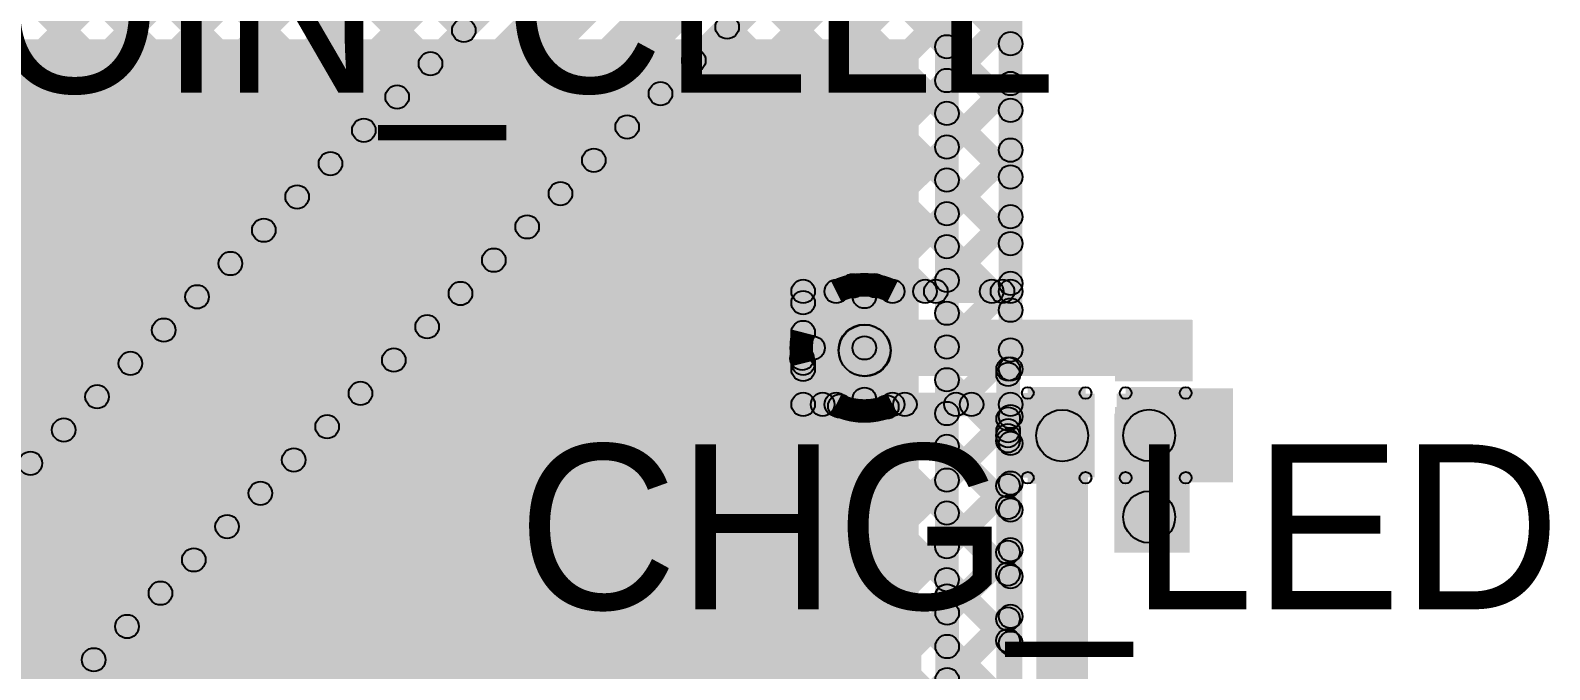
# Model space of a CAD drawing. Header units: millimetres. Extents: x -0.08 to 3.07, y -0.08 to 2.73.
# Drawn here: x 2.422 to 3.067, y 0.625 to 0.897 of the extents above; entities that cross this region are included whole.
import ezdxf

# ---------------------------------------------------------------- set-up
doc = ezdxf.new("R2010")
doc.units = ezdxf.units.MM
doc.header["$MEASUREMENT"] = 0
for name, color, linetype in [('BottomLayer', 5, 'Continuous'), ('BottomPaste', 16, 'Continuous'), ('BottomSolder', 6, 'Continuous'), ('PadHoleLayer', 156, 'Continuous'), ('TopLayer', 1, 'Continuous'), ('TopOverlay', 2, 'Continuous'), ('TopPaste', 8, 'Continuous'), ('TopSolder', 216, 'Continuous'), ('ViaHoleLayer', 16, 'Continuous')]:
    doc.layers.add(name, color=color, linetype=linetype)

# ---------------------------------------------------------------- blocks, each defined once
blk = doc.blocks.new('DC_005_5A_2_5_SMT_40')
at = {"layer": 'BottomLayer'}
h = blk.add_hatch(color=5, dxfattribs=at)
edge = h.paths.add_edge_path()
edge.add_arc((0, 0), 0.04921, 0, 360)
h = blk.add_hatch(color=5, dxfattribs=at)
edge = h.paths.add_edge_path()
edge.add_arc((0.17717, 0), 0.04921, 0, 360)
at = {"layer": 'BottomSolder'}
h = blk.add_hatch(color=6, dxfattribs=at)
edge = h.paths.add_edge_path()
edge.add_arc((0, 0), 0.05321, 0, 360)
h = blk.add_hatch(color=6, dxfattribs=at)
edge = h.paths.add_edge_path()
edge.add_arc((0.17717, 0), 0.05321, 0, 360)
at = {"layer": 'PadHoleLayer'}
h = blk.add_hatch(color=156, dxfattribs=at)
edge = h.paths.add_edge_path()
edge.add_arc((0.17717, 0), 0.03543, 0, 360)
h = blk.add_hatch(color=156, dxfattribs=at)
edge = h.paths.add_edge_path()
edge.add_arc((0, 0), 0.0315, 0, 360)
at = {"layer": 'TopLayer'}
for points in [[(-0.05512, 0.27165), (0.05512, 0.27165), (0.05512, 0.17717), (-0.05512, 0.17717)], [(0.18504, 0.27165), (0.29528, 0.27165), (0.29528, 0.17717), (0.18504, 0.17717)], [(-0.05512, -0.17717), (0.05512, -0.17717), (0.05512, -0.27165), (-0.05512, -0.27165)], [(0.18504, -0.17717), (0.29528, -0.17717), (0.29528, -0.27165), (0.18504, -0.27165)]]:
    blk.add_hatch(color=1, dxfattribs=at).paths.add_polyline_path(points)
h = blk.add_hatch(color=1, dxfattribs=at)
edge = h.paths.add_edge_path()
edge.add_arc((0, 0), 0.04921, 0, 360)
h = blk.add_hatch(color=1, dxfattribs=at)
edge = h.paths.add_edge_path()
edge.add_arc((0.17717, 0), 0.04921, 0, 360)
at = {"layer": 'TopOverlay'}
h = blk.add_hatch(color=2, dxfattribs=at)
edge = h.paths.add_edge_path()
edge.add_arc((-0.08808, 0.208), 0.00984, 0, 360)
h = blk.add_hatch(color=2, dxfattribs=at)
edge = h.paths.add_edge_path()
edge.add_arc((-0.06992, 0.208), 0.00984, 0, 360)
h = blk.add_hatch(color=2, dxfattribs=at)
edge = h.paths.add_edge_path()
edge.add_arc((-0.195, 0.17941), 0.0025, 0, 360)
h = blk.add_hatch(color=2, dxfattribs=at)
edge = h.paths.add_edge_path()
edge.add_arc((-0.19485, 0.17941), 0.0025, 0, 360)
for points in [[(-0.064, 0.18191), (-0.064, 0.17691), (-0.195, 0.17691), (-0.195, 0.18191)], [(0.15884, 0.18191), (0.15884, 0.17691), (0.077, 0.17691), (0.077, 0.18191)], [(0.386, 0.18191), (0.386, 0.17691), (0.30416, 0.17691), (0.30416, 0.18191)], [(-0.19735, 0.17941), (-0.19235, 0.17941), (-0.19235, -0.17941), (-0.19735, -0.17941)], [(0.38351, 0.17941), (0.38851, 0.17941), (0.38851, -0.17941), (0.38351, -0.17941)], [(-0.064, -0.17691), (-0.064, -0.18191), (-0.195, -0.18191), (-0.195, -0.17691)], [(0.15884, -0.17691), (0.15884, -0.18191), (0.077, -0.18191), (0.077, -0.17691)], [(0.386, -0.17691), (0.386, -0.18191), (0.30416, -0.18191), (0.30416, -0.17691)]]:
    blk.add_hatch(color=2, dxfattribs=at).paths.add_polyline_path(points)
h = blk.add_hatch(color=2, dxfattribs=at)
edge = h.paths.add_edge_path()
edge.add_arc((-0.064, 0.17941), 0.0025, 0, 360)
h = blk.add_hatch(color=2, dxfattribs=at)
edge = h.paths.add_edge_path()
edge.add_arc((0.077, 0.17941), 0.0025, 0, 360)
h = blk.add_hatch(color=2, dxfattribs=at)
edge = h.paths.add_edge_path()
edge.add_arc((0.15884, 0.17941), 0.0025, 0, 360)
h = blk.add_hatch(color=2, dxfattribs=at)
edge = h.paths.add_edge_path()
edge.add_arc((0.30416, 0.17941), 0.0025, 0, 360)
h = blk.add_hatch(color=2, dxfattribs=at)
edge = h.paths.add_edge_path()
edge.add_arc((0.386, 0.17941), 0.0025, 0, 360)
h = blk.add_hatch(color=2, dxfattribs=at)
edge = h.paths.add_edge_path()
edge.add_arc((0.38601, 0.17941), 0.0025, 0, 360)
h = blk.add_hatch(color=2, dxfattribs=at)
edge = h.paths.add_edge_path()
edge.add_arc((-0.195, -0.17941), 0.0025, 0, 360)
h = blk.add_hatch(color=2, dxfattribs=at)
edge = h.paths.add_edge_path()
edge.add_arc((-0.19485, -0.17941), 0.0025, 0, 360)
h = blk.add_hatch(color=2, dxfattribs=at)
edge = h.paths.add_edge_path()
edge.add_arc((-0.064, -0.17941), 0.0025, 0, 360)
h = blk.add_hatch(color=2, dxfattribs=at)
edge = h.paths.add_edge_path()
edge.add_arc((0.077, -0.17941), 0.0025, 0, 360)
h = blk.add_hatch(color=2, dxfattribs=at)
edge = h.paths.add_edge_path()
edge.add_arc((0.15884, -0.17941), 0.0025, 0, 360)
h = blk.add_hatch(color=2, dxfattribs=at)
edge = h.paths.add_edge_path()
edge.add_arc((0.30416, -0.17941), 0.0025, 0, 360)
h = blk.add_hatch(color=2, dxfattribs=at)
edge = h.paths.add_edge_path()
edge.add_arc((0.386, -0.17941), 0.0025, 0, 360)
h = blk.add_hatch(color=2, dxfattribs=at)
edge = h.paths.add_edge_path()
edge.add_arc((0.38601, -0.17941), 0.0025, 0, 360)
at = {"layer": 'TopPaste'}
for points in [[(-0.05512, 0.27165), (0.05512, 0.27165), (0.05512, 0.17717), (-0.05512, 0.17717)], [(0.18504, 0.27165), (0.29528, 0.27165), (0.29528, 0.17717), (0.18504, 0.17717)], [(-0.05512, -0.17717), (0.05512, -0.17717), (0.05512, -0.27165), (-0.05512, -0.27165)], [(0.18504, -0.17717), (0.29528, -0.17717), (0.29528, -0.27165), (0.18504, -0.27165)]]:
    blk.add_hatch(color=8, dxfattribs=at).paths.add_polyline_path(points)
at = {"layer": 'TopSolder'}
for points in [[(-0.05912, 0.27565), (0.05912, 0.27565), (0.05912, 0.17317), (-0.05912, 0.17317)], [(0.18104, 0.27565), (0.29928, 0.27565), (0.29928, 0.17317), (0.18104, 0.17317)], [(-0.05912, -0.17317), (0.05912, -0.17317), (0.05912, -0.27565), (-0.05912, -0.27565)], [(0.18104, -0.17317), (0.29928, -0.17317), (0.29928, -0.27565), (0.18104, -0.27565)]]:
    blk.add_hatch(color=216, dxfattribs=at).paths.add_polyline_path(points)
h = blk.add_hatch(color=216, dxfattribs=at)
edge = h.paths.add_edge_path()
edge.add_arc((0, 0), 0.05321, 0, 360)
h = blk.add_hatch(color=216, dxfattribs=at)
edge = h.paths.add_edge_path()
edge.add_arc((0.17717, 0), 0.05321, 0, 360)
at = {"layer": 'TopOverlay', "const_width": 0.01969}
blk.add_lwpolyline([(-0.06992, 0.208, 1), (-0.08808, 0.208, 1)], format="xyb", close=True, dxfattribs=at)
at = {"layer": 'TopOverlay'}
for centre, radius in [((-0.08808, 0.208), 0.00984), ((-0.06992, 0.208), 0.00984), ((-0.195, 0.17941), 0.0025), ((-0.19485, 0.17941), 0.0025), ((-0.064, 0.17941), 0.0025), ((0.077, 0.17941), 0.0025), ((0.15884, 0.17941), 0.0025), ((0.30416, 0.17941), 0.0025), ((0.386, 0.17941), 0.0025), ((0.38601, 0.17941), 0.0025), ((-0.195, -0.17941), 0.0025), ((-0.19485, -0.17941), 0.0025), ((-0.064, -0.17941), 0.0025), ((0.077, -0.17941), 0.0025), ((0.15884, -0.17941), 0.0025), ((0.30416, -0.17941), 0.0025), ((0.386, -0.17941), 0.0025), ((0.38601, -0.17941), 0.0025)]:
    blk.add_circle(centre, radius, dxfattribs=at)
blk = doc.blocks.new('R__0402_B_85')
at = {"layer": 'BottomLayer'}
for points in [[(-0.0095, 0.0125), (-0.0095, -0.0125), (-0.0275, -0.0125), (-0.0275, 0.0125)], [(0.0275, 0.0125), (0.0275, -0.0125), (0.0095, -0.0125), (0.0095, 0.0125)]]:
    blk.add_hatch(color=5, dxfattribs=at).paths.add_polyline_path(points)
at = {"layer": 'BottomPaste'}
for points in [[(-0.0095, 0.0125), (-0.0095, -0.0125), (-0.0275, -0.0125), (-0.0275, 0.0125)], [(0.0275, 0.0125), (0.0275, -0.0125), (0.0095, -0.0125), (0.0095, 0.0125)]]:
    blk.add_hatch(color=16, dxfattribs=at).paths.add_polyline_path(points)
at = {"layer": 'BottomSolder'}
for points in [[(-0.0055, 0.0165), (-0.0055, -0.0165), (-0.0315, -0.0165), (-0.0315, 0.0165)], [(0.0315, 0.0165), (0.0315, -0.0165), (0.0055, -0.0165), (0.0055, 0.0165)]]:
    blk.add_hatch(color=6, dxfattribs=at).paths.add_polyline_path(points)
blk = doc.blocks.new('LED_0402_102')
at = {"layer": 'TopLayer'}
for points in [[(-0.02834, -0.01378), (-0.02834, 0.01378), (-0.00866, 0.01378), (-0.00866, -0.01378)], [(0.00866, -0.01378), (0.00866, 0.01378), (0.02834, 0.01378), (0.02834, -0.01378)]]:
    blk.add_hatch(color=1, dxfattribs=at).paths.add_polyline_path(points)
at = {"layer": 'TopOverlay'}
h = blk.add_hatch(color=2, dxfattribs=at)
edge = h.paths.add_edge_path()
edge.add_arc((-0.033, 0.018), 0.0025, 0, 360)
h = blk.add_hatch(color=2, dxfattribs=at)
edge = h.paths.add_edge_path()
edge.add_arc((-0.033, 0.018), 0.0025, 0, 360)
for points in [[(-0.033, 0.0155), (-0.033, 0.0205), (-0.0085, 0.0205), (-0.0085, 0.0155)], [(0.0085, 0.0155), (0.0085, 0.0205), (0.034, 0.0205), (0.034, 0.0155)], [(0.034, -0.02), (0.054, -0.02), (0.054, 0.02), (0.034, 0.02)], [(-0.0305, -0.018), (-0.0355, -0.018), (-0.0355, 0.018), (-0.0305, 0.018)], [(0.0365, -0.018), (0.0315, -0.018), (0.0315, 0.018), (0.0365, 0.018)], [(-0.033, -0.0205), (-0.033, -0.0155), (-0.0085, -0.0155), (-0.0085, -0.0205)], [(0.0085, -0.0205), (0.0085, -0.0155), (0.034, -0.0155), (0.034, -0.0205)]]:
    blk.add_hatch(color=2, dxfattribs=at).paths.add_polyline_path(points)
h = blk.add_hatch(color=2, dxfattribs=at)
edge = h.paths.add_edge_path()
edge.add_arc((-0.0085, 0.018), 0.0025, 0, 360)
h = blk.add_hatch(color=2, dxfattribs=at)
edge = h.paths.add_edge_path()
edge.add_arc((0.0085, 0.018), 0.0025, 0, 360)
h = blk.add_hatch(color=2, dxfattribs=at)
edge = h.paths.add_edge_path()
edge.add_arc((0.034, 0.018), 0.0025, 0, 360)
h = blk.add_hatch(color=2, dxfattribs=at)
edge = h.paths.add_edge_path()
edge.add_arc((0.034, 0.018), 0.0025, 0, 360)
h = blk.add_hatch(color=2, dxfattribs=at)
edge = h.paths.add_edge_path()
edge.add_arc((-0.033, -0.018), 0.0025, 0, 360)
h = blk.add_hatch(color=2, dxfattribs=at)
edge = h.paths.add_edge_path()
edge.add_arc((-0.033, -0.018), 0.0025, 0, 360)
h = blk.add_hatch(color=2, dxfattribs=at)
edge = h.paths.add_edge_path()
edge.add_arc((-0.0085, -0.018), 0.0025, 0, 360)
h = blk.add_hatch(color=2, dxfattribs=at)
edge = h.paths.add_edge_path()
edge.add_arc((0.0085, -0.018), 0.0025, 0, 360)
h = blk.add_hatch(color=2, dxfattribs=at)
edge = h.paths.add_edge_path()
edge.add_arc((0.034, -0.018), 0.0025, 0, 360)
h = blk.add_hatch(color=2, dxfattribs=at)
edge = h.paths.add_edge_path()
edge.add_arc((0.034, -0.018), 0.0025, 0, 360)
at = {"layer": 'TopPaste'}
for points in [[(-0.02834, -0.01378), (-0.02834, 0.01378), (-0.00866, 0.01378), (-0.00866, -0.01378)], [(0.00866, -0.01378), (0.00866, 0.01378), (0.02834, 0.01378), (0.02834, -0.01378)]]:
    blk.add_hatch(color=8, dxfattribs=at).paths.add_polyline_path(points)
at = {"layer": 'TopSolder'}
for points in [[(-0.03234, -0.01778), (-0.03234, 0.01778), (-0.00466, 0.01778), (-0.00466, -0.01778)], [(0.00466, -0.01778), (0.00466, 0.01778), (0.03234, 0.01778), (0.03234, -0.01778)]]:
    blk.add_hatch(color=216, dxfattribs=at).paths.add_polyline_path(points)
at = {"layer": 'TopOverlay'}
for centre in [(-0.033, 0.018), (-0.033, 0.018), (-0.0085, 0.018), (0.0085, 0.018), (0.034, 0.018), (0.034, 0.018), (-0.033, -0.018), (-0.033, -0.018), (-0.0085, -0.018), (0.0085, -0.018), (0.034, -0.018), (0.034, -0.018)]:
    blk.add_circle(centre, 0.0025, dxfattribs=at)

msp = doc.modelspace()

# ---------------------------------------------------------------- hatches: boundary and pattern name
at = {"layer": 'BottomLayer'}
for points in [[(2.843, 0.786), (2.833, 0.786), (2.833, 2.464), (2.843, 2.464)], [(2.12421, 1.25846), (2.13128, 1.26554), (2.55302, 0.8438), (2.54595, 0.83673)], [(2.15249, 1.25846), (2.15956, 1.26554), (2.56716, 0.85794), (2.56009, 0.85087)], [(2.18078, 1.25846), (2.18785, 1.26554), (2.5813, 0.87208), (2.57423, 0.86501)], [(2.20906, 1.25846), (2.21613, 1.26554), (2.59544, 0.88622), (2.58837, 0.87915)], [(2.23735, 1.25846), (2.24442, 1.26554), (2.60959, 0.90037), (2.60251, 0.8933)], [(2.36354, 0.817), (2.35646, 0.82407), (2.75396, 1.22157), (2.76104, 1.2145)], [(2.36354, 0.78871), (2.35646, 0.79578), (2.75396, 1.19328), (2.76104, 1.18621)], [(2.36354, 0.76043), (2.35646, 0.7675), (2.75396, 1.165), (2.76104, 1.15793)], [(2.36354, 0.73214), (2.35646, 0.73921), (2.75396, 1.13671), (2.76104, 1.12964)], [(2.36354, 0.70386), (2.35646, 0.71093), (2.75396, 1.10843), (2.76104, 1.10136)], [(2.36354, 0.67557), (2.35646, 0.68264), (2.75396, 1.08014), (2.76104, 1.07307)], [(2.36121, 0.64492), (2.35414, 0.65199), (2.75396, 1.05182), (2.76104, 1.04475)], [(2.36124, 0.64499), (2.35417, 0.65206), (2.75396, 1.05186), (2.76104, 1.04479)], [(2.15471, 0.39316), (2.13703, 0.41084), (2.77316, 1.04697), (2.79084, 1.02929)], [(2.16478, 0.36222), (2.14922, 0.37778), (2.80472, 1.03328), (2.82028, 1.01772)], [(2.03785, 0.20846), (2.03078, 0.21554), (2.83446, 1.01922), (2.84154, 1.01215)], [(2.1768, 0.3502), (2.16973, 0.35727), (2.82523, 1.01277), (2.8323, 1.0057)], [(2.35643, 0.99796), (2.3635, 1.00503), (2.53887, 0.82966), (2.5318, 0.82258)], [(2.06613, 0.20846), (2.05906, 0.21554), (2.83446, 0.99094), (2.84154, 0.98387)], [(2.35646, 0.96964), (2.36354, 0.97671), (2.52473, 0.81551), (2.51766, 0.80844)], [(2.09442, 0.20846), (2.08735, 0.21554), (2.83446, 0.96265), (2.84154, 0.95558)], [(2.77081, 0.95128), (2.77788, 0.95835), (2.84154, 0.89469), (2.83446, 0.88762)], [(2.35646, 0.94136), (2.36354, 0.94843), (2.51059, 0.80137), (2.50352, 0.7943)], [(2.75666, 0.93714), (2.76373, 0.94421), (2.84154, 0.86641), (2.83446, 0.85934)], [(2.1227, 0.20846), (2.11563, 0.21554), (2.83446, 0.93437), (2.84154, 0.9273)], [(2.74252, 0.92299), (2.74959, 0.93007), (2.84154, 0.83812), (2.83446, 0.83105)], [(2.35646, 0.91307), (2.36354, 0.92014), (2.49645, 0.78723), (2.48938, 0.78016)], [(2.72838, 0.90885), (2.73545, 0.91592), (2.84154, 0.80984), (2.83446, 0.80277)], [(2.15099, 0.20846), (2.14391, 0.21554), (2.83446, 0.90609), (2.84154, 0.89901)], [(2.71424, 0.89471), (2.72131, 0.90178), (2.83355, 0.78954), (2.82648, 0.78246)], [(2.35646, 0.88479), (2.36354, 0.89186), (2.48231, 0.77309), (2.47523, 0.76602)], [(2.70009, 0.88057), (2.70717, 0.88764), (2.80527, 0.78954), (2.7982, 0.78246)], [(2.5211, 0.5503), (2.51403, 0.55737), (2.83446, 0.8778), (2.84154, 0.87073)], [(2.68595, 0.86643), (2.69302, 0.8735), (2.77463, 0.79189), (2.76756, 0.78482)], [(2.35646, 0.8565), (2.36354, 0.86357), (2.46816, 0.75895), (2.46109, 0.75187)], [(2.67181, 0.85228), (2.67888, 0.85935), (2.75354, 0.7847), (2.74646, 0.77763)], [(2.65767, 0.83814), (2.66474, 0.84521), (2.75354, 0.75642), (2.74646, 0.74935)], [(2.78399, 0.7849), (2.77692, 0.79197), (2.83446, 0.84952), (2.84154, 0.84245)], [(2.35646, 0.82822), (2.36354, 0.83529), (2.45402, 0.7448), (2.44695, 0.73773)], [(2.64353, 0.824), (2.6506, 0.83107), (2.84154, 0.64013), (2.83446, 0.63306)], [(2.80984, 0.78246), (2.80277, 0.78954), (2.83446, 0.82123), (2.84154, 0.81416)], [(2.62938, 0.80986), (2.63646, 0.81693), (2.84154, 0.61185), (2.83446, 0.60478)], [(2.35646, 0.79993), (2.36354, 0.807), (2.43988, 0.73066), (2.43281, 0.72359)], [(2.61524, 0.79571), (2.62231, 0.80279), (2.84154, 0.58356), (2.83446, 0.57649)], [(2.83812, 0.78246), (2.83105, 0.78954), (2.83446, 0.79295), (2.84154, 0.78588)], [(2.6011, 0.78157), (2.60817, 0.78864), (2.84154, 0.55528), (2.83446, 0.54821)], [(2.75, 0.781), (2.75, 0.791), (2.76405, 0.791), (2.76405, 0.781)], [(2.78795, 0.781), (2.78795, 0.791), (2.838, 0.791), (2.838, 0.781)], [(2.755, 0.76854), (2.745, 0.76854), (2.745, 0.786), (2.755, 0.786)], [(2.781, 0.762), (2.771, 0.762), (2.771, 0.78381), (2.781, 0.78381)], [(2.35646, 0.77165), (2.36354, 0.77872), (2.42574, 0.71652), (2.41867, 0.70945)], [(2.58696, 0.76743), (2.59403, 0.7745), (2.84154, 0.52699), (2.83446, 0.51992)], [(2.762, 0.75), (2.915, 0.75), (2.915, 0.774), (2.762, 0.774)], [(2.75419, 0.757), (2.75419, 0.767), (2.776, 0.767), (2.776, 0.757)], [(2.76822, 0.75322), (2.78378, 0.76878), (2.78394, 0.76862), (2.76838, 0.75306)], [(2.53661, 0.53752), (2.52954, 0.54459), (2.74603, 0.76108), (2.7531, 0.75401)], [(2.781, 0.74019), (2.771, 0.74019), (2.771, 0.762), (2.781, 0.762)], [(2.57282, 0.75329), (2.57989, 0.76036), (2.84154, 0.49871), (2.83446, 0.49164)], [(2.755, 0.738), (2.745, 0.738), (2.745, 0.75546), (2.755, 0.75546)], [(2.26441, 0.18046), (2.25734, 0.18754), (2.81134, 0.74154), (2.81841, 0.73446)], [(2.54074, 0.51336), (2.53367, 0.52044), (2.75477, 0.74154), (2.76184, 0.73446)], [(2.55867, 0.73915), (2.56574, 0.74622), (2.84154, 0.47043), (2.83446, 0.46336)], [(2.75, 0.733), (2.75, 0.743), (2.76405, 0.743), (2.76405, 0.733)], [(2.78795, 0.733), (2.78795, 0.743), (2.838, 0.743), (2.838, 0.733)], [(2.78963, 0.73446), (2.7967, 0.74154), (2.84154, 0.6967), (2.83446, 0.68963)], [(2.81791, 0.73446), (2.82498, 0.74154), (2.84154, 0.72498), (2.83446, 0.71791)], [(2.23612, 0.18046), (2.22905, 0.18754), (2.78199, 0.74047), (2.78906, 0.7334)], [(2.29269, 0.18046), (2.28562, 0.18754), (2.83446, 0.73638), (2.84154, 0.72931)], [(2.76205, 0.73376), (2.76912, 0.74083), (2.84154, 0.66842), (2.83446, 0.66135)], [(2.843, 0.182), (2.833, 0.182), (2.833, 0.738), (2.843, 0.738)], [(2.54453, 0.725), (2.5516, 0.73208), (2.84154, 0.44214), (2.83446, 0.43507)], [(2.882, 0.675), (2.914, 0.675), (2.914, 0.734), (2.882, 0.734)], [(2.53039, 0.71086), (2.53746, 0.71793), (2.84154, 0.41386), (2.83446, 0.40679)], [(2.51625, 0.69672), (2.52332, 0.70379), (2.84154, 0.38557), (2.83446, 0.3785)], [(2.56818, 0.42767), (2.56111, 0.43474), (2.83446, 0.7081), (2.84154, 0.70102)], [(2.5021, 0.68258), (2.50918, 0.68965), (2.76932, 0.42951), (2.76225, 0.42244)], [(2.59151, 0.42272), (2.58444, 0.42979), (2.83446, 0.67981), (2.84154, 0.67274)], [(2.48796, 0.66844), (2.49503, 0.67551), (2.73634, 0.4342), (2.72927, 0.42713)], [(2.47382, 0.65429), (2.48089, 0.66136), (2.71507, 0.42719), (2.708, 0.42012)], [(2.6087, 0.41162), (2.60163, 0.41869), (2.83446, 0.65153), (2.84154, 0.64446)], [(2.45968, 0.64015), (2.46675, 0.64722), (2.69925, 0.41472), (2.69218, 0.40765)], [(2.44554, 0.62601), (2.45261, 0.63308), (2.6882, 0.39748), (2.68113, 0.39041)]]:
    msp.add_hatch(color=5, dxfattribs=at).paths.add_polyline_path(points)
h = msp.add_hatch(color=5, dxfattribs=at)
edge = h.paths.add_edge_path()
edge.add_arc((2.71777, 0.89825), 0.005, 0, 360)
h = msp.add_hatch(color=5, dxfattribs=at)
edge = h.paths.add_edge_path()
edge.add_arc((2.60605, 0.89683), 0.005, 0, 360)
h = msp.add_hatch(color=5, dxfattribs=at)
edge = h.paths.add_edge_path()
edge.add_arc((2.838, 0.89116), 0.005, 0, 360)
h = msp.add_hatch(color=5, dxfattribs=at)
edge = h.paths.add_edge_path()
edge.add_arc((2.59191, 0.88269), 0.005, 0, 360)
h = msp.add_hatch(color=5, dxfattribs=at)
edge = h.paths.add_edge_path()
edge.add_arc((2.70363, 0.8841), 0.005, 0, 360)
h = msp.add_hatch(color=5, dxfattribs=at)
edge = h.paths.add_edge_path()
edge.add_arc((2.838, 0.87427), 0.005, 0, 360)
h = msp.add_hatch(color=5, dxfattribs=at)
edge = h.paths.add_edge_path()
edge.add_arc((2.57777, 0.86855), 0.005, 0, 360)
h = msp.add_hatch(color=5, dxfattribs=at)
edge = h.paths.add_edge_path()
edge.add_arc((2.68949, 0.86996), 0.005, 0, 360)
h = msp.add_hatch(color=5, dxfattribs=at)
edge = h.paths.add_edge_path()
edge.add_arc((2.838, 0.86287), 0.005, 0, 360)
h = msp.add_hatch(color=5, dxfattribs=at)
edge = h.paths.add_edge_path()
edge.add_arc((2.56362, 0.8544), 0.005, 0, 360)
h = msp.add_hatch(color=5, dxfattribs=at)
edge = h.paths.add_edge_path()
edge.add_arc((2.67535, 0.85582), 0.005, 0, 360)
h = msp.add_hatch(color=5, dxfattribs=at)
edge = h.paths.add_edge_path()
edge.add_arc((2.838, 0.84598), 0.005, 0, 360)
h = msp.add_hatch(color=5, dxfattribs=at)
edge = h.paths.add_edge_path()
edge.add_arc((2.54948, 0.84026), 0.005, 0, 360)
h = msp.add_hatch(color=5, dxfattribs=at)
edge = h.paths.add_edge_path()
edge.add_arc((2.6612, 0.84168), 0.005, 0, 360)
h = msp.add_hatch(color=5, dxfattribs=at)
edge = h.paths.add_edge_path()
edge.add_arc((2.838, 0.83459), 0.005, 0, 360)
h = msp.add_hatch(color=5, dxfattribs=at)
edge = h.paths.add_edge_path()
edge.add_arc((2.64706, 0.82753), 0.005, 0, 360)
h = msp.add_hatch(color=5, dxfattribs=at)
edge = h.paths.add_edge_path()
edge.add_arc((2.53534, 0.82612), 0.005, 0, 360)
h = msp.add_hatch(color=5, dxfattribs=at)
edge = h.paths.add_edge_path()
edge.add_arc((2.838, 0.8177), 0.005, 0, 360)
h = msp.add_hatch(color=5, dxfattribs=at)
edge = h.paths.add_edge_path()
edge.add_arc((2.5212, 0.81198), 0.005, 0, 360)
h = msp.add_hatch(color=5, dxfattribs=at)
edge = h.paths.add_edge_path()
edge.add_arc((2.63292, 0.81339), 0.005, 0, 360)
h = msp.add_hatch(color=5, dxfattribs=at)
edge = h.paths.add_edge_path()
edge.add_arc((2.838, 0.8063), 0.005, 0, 360)
h = msp.add_hatch(color=5, dxfattribs=at)
edge = h.paths.add_edge_path()
edge.add_arc((2.50705, 0.79784), 0.005, 0, 360)
h = msp.add_hatch(color=5, dxfattribs=at)
edge = h.paths.add_edge_path()
edge.add_arc((2.61878, 0.79925), 0.005, 0, 360)
h = msp.add_hatch(color=5, dxfattribs=at)
edge = h.paths.add_edge_path()
edge.add_arc((2.77109, 0.78836), 0.005, 0, 360)
h = msp.add_hatch(color=5, dxfattribs=at)
edge = h.paths.add_edge_path()
edge.add_arc((2.78046, 0.78844), 0.005, 0, 360)
h = msp.add_hatch(color=5, dxfattribs=at)
edge = h.paths.add_edge_path()
edge.add_arc((2.838, 0.78941), 0.005, 0, 360)
h = msp.add_hatch(color=5, dxfattribs=at)
edge = h.paths.add_edge_path()
edge.add_arc((2.49291, 0.78369), 0.005, 0, 360)
h = msp.add_hatch(color=5, dxfattribs=at)
edge = h.paths.add_edge_path()
edge.add_arc((2.60464, 0.78511), 0.005, 0, 360)
h = msp.add_hatch(color=5, dxfattribs=at)
edge = h.paths.add_edge_path()
edge.add_arc((2.75, 0.786), 0.005, 0, 360)
h = msp.add_hatch(color=5, dxfattribs=at)
edge = h.paths.add_edge_path()
edge.add_arc((2.75, 0.786), 0.005, 0, 360)
h = msp.add_hatch(color=5, dxfattribs=at)
edge = h.paths.add_edge_path()
edge.add_arc((2.76405, 0.786), 0.005, 0, 360)
h = msp.add_hatch(color=5, dxfattribs=at)
edge = h.paths.add_edge_path()
edge.add_arc((2.76405, 0.786), 0.005, 0, 360)
h = msp.add_hatch(color=5, dxfattribs=at)
edge = h.paths.add_edge_path()
edge.add_arc((2.776, 0.78381), 0.005, 0, 360)
h = msp.add_hatch(color=5, dxfattribs=at)
edge = h.paths.add_edge_path()
edge.add_arc((2.78795, 0.786), 0.005, 0, 360)
h = msp.add_hatch(color=5, dxfattribs=at)
edge = h.paths.add_edge_path()
edge.add_arc((2.78795, 0.786), 0.005, 0, 360)
h = msp.add_hatch(color=5, dxfattribs=at)
edge = h.paths.add_edge_path()
edge.add_arc((2.80173, 0.786), 0.005, 0, 360)
h = msp.add_hatch(color=5, dxfattribs=at)
edge = h.paths.add_edge_path()
edge.add_arc((2.8063, 0.786), 0.005, 0, 360)
h = msp.add_hatch(color=5, dxfattribs=at)
edge = h.paths.add_edge_path()
edge.add_arc((2.83002, 0.786), 0.005, 0, 360)
h = msp.add_hatch(color=5, dxfattribs=at)
edge = h.paths.add_edge_path()
edge.add_arc((2.83459, 0.786), 0.005, 0, 360)
h = msp.add_hatch(color=5, dxfattribs=at)
edge = h.paths.add_edge_path()
edge.add_arc((2.838, 0.786), 0.005, 0, 360)
h = msp.add_hatch(color=5, dxfattribs=at)
edge = h.paths.add_edge_path()
edge.add_arc((2.838, 0.786), 0.005, 0, 360)
h = msp.add_hatch(color=5, dxfattribs=at)
edge = h.paths.add_edge_path()
edge.add_arc((2.75, 0.78116), 0.005, 0, 360)
h = msp.add_hatch(color=5, dxfattribs=at)
edge = h.paths.add_edge_path()
edge.add_arc((2.47877, 0.76955), 0.005, 0, 360)
h = msp.add_hatch(color=5, dxfattribs=at)
edge = h.paths.add_edge_path()
edge.add_arc((2.59049, 0.77097), 0.005, 0, 360)
h = msp.add_hatch(color=5, dxfattribs=at)
edge = h.paths.add_edge_path()
edge.add_arc((2.75, 0.76854), 0.005, 0, 360)
h = msp.add_hatch(color=5, dxfattribs=at)
edge = h.paths.add_edge_path()
edge.add_arc((2.75, 0.76854), 0.005, 0, 360)
h = msp.add_hatch(color=5, dxfattribs=at)
edge = h.paths.add_edge_path()
edge.add_arc((2.776, 0.762), 0.01181, 0, 360)
h = msp.add_hatch(color=5, dxfattribs=at)
edge = h.paths.add_edge_path()
edge.add_arc((2.75419, 0.762), 0.005, 0, 360)
h = msp.add_hatch(color=5, dxfattribs=at)
edge = h.paths.add_edge_path()
edge.add_arc((2.776, 0.761), 0.011, 0, 360)
h = msp.add_hatch(color=5, dxfattribs=at)
edge = h.paths.add_edge_path()
edge.add_arc((2.77616, 0.76084), 0.011, 0, 360)
h = msp.add_hatch(color=5, dxfattribs=at)
edge = h.paths.add_edge_path()
edge.add_arc((2.776, 0.762), 0.005, 0, 360)
h = msp.add_hatch(color=5, dxfattribs=at)
edge = h.paths.add_edge_path()
edge.add_arc((2.776, 0.762), 0.005, 0, 360)
h = msp.add_hatch(color=5, dxfattribs=at)
edge = h.paths.add_edge_path()
edge.add_arc((2.776, 0.762), 0.005, 0, 360)
h = msp.add_hatch(color=5, dxfattribs=at)
edge = h.paths.add_edge_path()
edge.add_arc((2.57635, 0.75682), 0.005, 0, 360)
h = msp.add_hatch(color=5, dxfattribs=at)
edge = h.paths.add_edge_path()
edge.add_arc((2.74956, 0.75754), 0.005, 0, 360)
h = msp.add_hatch(color=5, dxfattribs=at)
edge = h.paths.add_edge_path()
edge.add_arc((2.46463, 0.75541), 0.005, 0, 360)
h = msp.add_hatch(color=5, dxfattribs=at)
edge = h.paths.add_edge_path()
edge.add_arc((2.75, 0.75546), 0.005, 0, 360)
h = msp.add_hatch(color=5, dxfattribs=at)
edge = h.paths.add_edge_path()
edge.add_arc((2.75, 0.75546), 0.005, 0, 360)
h = msp.add_hatch(color=5, dxfattribs=at)
edge = h.paths.add_edge_path()
edge.add_arc((2.75, 0.75288), 0.005, 0, 360)
h = msp.add_hatch(color=5, dxfattribs=at)
edge = h.paths.add_edge_path()
edge.add_arc((2.56221, 0.74268), 0.005, 0, 360)
h = msp.add_hatch(color=5, dxfattribs=at)
edge = h.paths.add_edge_path()
edge.add_arc((2.45049, 0.74127), 0.005, 0, 360)
h = msp.add_hatch(color=5, dxfattribs=at)
edge = h.paths.add_edge_path()
edge.add_arc((2.75, 0.738), 0.005, 0, 360)
h = msp.add_hatch(color=5, dxfattribs=at)
edge = h.paths.add_edge_path()
edge.add_arc((2.75, 0.738), 0.005, 0, 360)
h = msp.add_hatch(color=5, dxfattribs=at)
edge = h.paths.add_edge_path()
edge.add_arc((2.7583, 0.738), 0.005, 0, 360)
h = msp.add_hatch(color=5, dxfattribs=at)
edge = h.paths.add_edge_path()
edge.add_arc((2.76405, 0.738), 0.005, 0, 360)
h = msp.add_hatch(color=5, dxfattribs=at)
edge = h.paths.add_edge_path()
edge.add_arc((2.76405, 0.738), 0.005, 0, 360)
h = msp.add_hatch(color=5, dxfattribs=at)
edge = h.paths.add_edge_path()
edge.add_arc((2.76559, 0.73729), 0.005, 0, 360)
h = msp.add_hatch(color=5, dxfattribs=at)
edge = h.paths.add_edge_path()
edge.add_arc((2.776, 0.74019), 0.005, 0, 360)
h = msp.add_hatch(color=5, dxfattribs=at)
edge = h.paths.add_edge_path()
edge.add_arc((2.78552, 0.73694), 0.005, 0, 360)
h = msp.add_hatch(color=5, dxfattribs=at)
edge = h.paths.add_edge_path()
edge.add_arc((2.78795, 0.738), 0.005, 0, 360)
h = msp.add_hatch(color=5, dxfattribs=at)
edge = h.paths.add_edge_path()
edge.add_arc((2.78795, 0.738), 0.005, 0, 360)
h = msp.add_hatch(color=5, dxfattribs=at)
edge = h.paths.add_edge_path()
edge.add_arc((2.79317, 0.738), 0.005, 0, 360)
h = msp.add_hatch(color=5, dxfattribs=at)
edge = h.paths.add_edge_path()
edge.add_arc((2.81487, 0.738), 0.005, 0, 360)
h = msp.add_hatch(color=5, dxfattribs=at)
edge = h.paths.add_edge_path()
edge.add_arc((2.82145, 0.738), 0.005, 0, 360)
h = msp.add_hatch(color=5, dxfattribs=at)
edge = h.paths.add_edge_path()
edge.add_arc((2.838, 0.738), 0.005, 0, 360)
h = msp.add_hatch(color=5, dxfattribs=at)
edge = h.paths.add_edge_path()
edge.add_arc((2.838, 0.738), 0.005, 0, 360)
h = msp.add_hatch(color=5, dxfattribs=at)
edge = h.paths.add_edge_path()
edge.add_arc((2.838, 0.73284), 0.005, 0, 360)
h = msp.add_hatch(color=5, dxfattribs=at)
edge = h.paths.add_edge_path()
edge.add_arc((2.43634, 0.72713), 0.005, 0, 360)
h = msp.add_hatch(color=5, dxfattribs=at)
edge = h.paths.add_edge_path()
edge.add_arc((2.54807, 0.72854), 0.005, 0, 360)
h = msp.add_hatch(color=5, dxfattribs=at)
edge = h.paths.add_edge_path()
edge.add_arc((2.838, 0.72145), 0.005, 0, 360)
h = msp.add_hatch(color=5, dxfattribs=at)
edge = h.paths.add_edge_path()
edge.add_arc((2.4222, 0.71298), 0.005, 0, 360)
h = msp.add_hatch(color=5, dxfattribs=at)
edge = h.paths.add_edge_path()
edge.add_arc((2.53392, 0.7144), 0.005, 0, 360)
h = msp.add_hatch(color=5, dxfattribs=at)
edge = h.paths.add_edge_path()
edge.add_arc((2.838, 0.70456), 0.005, 0, 360)
h = msp.add_hatch(color=5, dxfattribs=at)
edge = h.paths.add_edge_path()
edge.add_arc((2.51978, 0.70026), 0.005, 0, 360)
h = msp.add_hatch(color=5, dxfattribs=at)
edge = h.paths.add_edge_path()
edge.add_arc((2.838, 0.69317), 0.005, 0, 360)
h = msp.add_hatch(color=5, dxfattribs=at)
edge = h.paths.add_edge_path()
edge.add_arc((2.89691, 0.69009), 0.01181, 0, 360)
h = msp.add_hatch(color=5, dxfattribs=at)
edge = h.paths.add_edge_path()
edge.add_arc((2.50564, 0.68611), 0.005, 0, 360)
h = msp.add_hatch(color=5, dxfattribs=at)
edge = h.paths.add_edge_path()
edge.add_arc((2.4915, 0.67197), 0.005, 0, 360)
h = msp.add_hatch(color=5, dxfattribs=at)
edge = h.paths.add_edge_path()
edge.add_arc((2.838, 0.67628), 0.005, 0, 360)
h = msp.add_hatch(color=5, dxfattribs=at)
edge = h.paths.add_edge_path()
edge.add_arc((2.838, 0.66488), 0.005, 0, 360)
h = msp.add_hatch(color=5, dxfattribs=at)
edge = h.paths.add_edge_path()
edge.add_arc((2.47736, 0.65783), 0.005, 0, 360)
h = msp.add_hatch(color=5, dxfattribs=at)
edge = h.paths.add_edge_path()
edge.add_arc((2.838, 0.64799), 0.005, 0, 360)
h = msp.add_hatch(color=5, dxfattribs=at)
edge = h.paths.add_edge_path()
edge.add_arc((2.46321, 0.64369), 0.005, 0, 360)
h = msp.add_hatch(color=5, dxfattribs=at)
edge = h.paths.add_edge_path()
edge.add_arc((2.838, 0.6366), 0.005, 0, 360)
h = msp.add_hatch(color=5, dxfattribs=at)
edge = h.paths.add_edge_path()
edge.add_arc((2.44907, 0.62954), 0.005, 0, 360)
at = {"layer": 'TopLayer'}
for points in [[(2.843, 0.753), (2.833, 0.753), (2.833, 2.464), (2.843, 2.464)], [(2.69246, 1.02962), (2.69954, 1.03669), (2.84154, 0.89469), (2.83446, 0.88762)], [(2.816, 0.65665), (2.806, 0.65665), (2.806, 0.905), (2.816, 0.905)], [(2.81454, 0.87201), (2.80746, 0.87909), (2.83446, 0.90609), (2.84154, 0.89901)], [(2.21, 0.504), (2.799, 0.504), (2.799, 0.893), (2.21, 0.893)], [(2.80746, 0.88634), (2.81454, 0.89341), (2.84154, 0.86641), (2.83446, 0.85934)], [(2.81454, 0.84373), (2.80746, 0.8508), (2.83446, 0.8778), (2.84154, 0.87073)], [(2.80746, 0.85805), (2.81454, 0.86512), (2.84154, 0.83812), (2.83446, 0.83105)], [(2.81454, 0.81545), (2.80746, 0.82252), (2.83446, 0.84952), (2.84154, 0.84245)], [(2.80746, 0.82977), (2.81454, 0.83684), (2.84154, 0.80984), (2.83446, 0.80277)], [(2.81454, 0.78716), (2.80746, 0.79423), (2.83446, 0.82123), (2.84154, 0.81416)], [(2.80746, 0.80148), (2.81454, 0.80855), (2.84154, 0.78155), (2.83446, 0.77448)], [(2.81454, 0.75888), (2.80746, 0.76595), (2.83446, 0.79295), (2.84154, 0.78588)], [(2.80746, 0.7732), (2.81454, 0.78027), (2.84054, 0.75427), (2.83346, 0.7472)], [(2.81454, 0.73059), (2.80746, 0.73766), (2.83446, 0.76466), (2.84154, 0.75759)], [(2.80746, 0.74491), (2.81454, 0.75198), (2.84044, 0.72608), (2.83337, 0.71901)], [(2.842, 0.72682), (2.832, 0.72682), (2.832, 0.753), (2.842, 0.753)], [(2.81454, 0.70231), (2.80746, 0.70938), (2.83346, 0.73538), (2.84054, 0.72831)], [(2.849, 0.72484), (2.871, 0.72484), (2.871, 0.741), (2.849, 0.741)], [(2.886, 0.72484), (2.908, 0.72484), (2.908, 0.741), (2.886, 0.741)], [(2.80746, 0.71663), (2.81454, 0.7237), (2.84044, 0.69779), (2.83337, 0.69072)], [(2.84191, 0.52043), (2.83191, 0.52043), (2.83191, 0.72475), (2.84191, 0.72475)], [(2.87091, 0.51091), (2.84891, 0.51091), (2.84891, 0.72475), (2.87091, 0.72475)], [(2.90781, 0.69019), (2.88581, 0.69019), (2.88581, 0.72484), (2.90781, 0.72484)], [(2.81454, 0.67402), (2.80746, 0.6811), (2.83337, 0.707), (2.84044, 0.69993)], [(2.80746, 0.68835), (2.81454, 0.69542), (2.84044, 0.66951), (2.83337, 0.66244)], [(2.81465, 0.64586), (2.80758, 0.65293), (2.83337, 0.67872), (2.84044, 0.67165)], [(2.80746, 0.66006), (2.81454, 0.66713), (2.84044, 0.64123), (2.83337, 0.63415)], [(2.81612, 0.53217), (2.80612, 0.53217), (2.80612, 0.65665), (2.81612, 0.65665)], [(2.81465, 0.61757), (2.80758, 0.62465), (2.83337, 0.65043), (2.84044, 0.64336)], [(2.80758, 0.63166), (2.81465, 0.63873), (2.84044, 0.61294), (2.83337, 0.60587)]]:
    msp.add_hatch(color=1, dxfattribs=at).paths.add_polyline_path(points)
h = msp.add_hatch(color=1, dxfattribs=at)
edge = h.paths.add_edge_path()
edge.add_arc((2.838, 0.89116), 0.005, 0, 360)
h = msp.add_hatch(color=1, dxfattribs=at)
edge = h.paths.add_edge_path()
edge.add_arc((2.811, 0.88987), 0.005, 0, 360)
h = msp.add_hatch(color=1, dxfattribs=at)
edge = h.paths.add_edge_path()
edge.add_arc((2.811, 0.87555), 0.005, 0, 360)
h = msp.add_hatch(color=1, dxfattribs=at)
edge = h.paths.add_edge_path()
edge.add_arc((2.838, 0.87427), 0.005, 0, 360)
h = msp.add_hatch(color=1, dxfattribs=at)
edge = h.paths.add_edge_path()
edge.add_arc((2.811, 0.86159), 0.005, 0, 360)
h = msp.add_hatch(color=1, dxfattribs=at)
edge = h.paths.add_edge_path()
edge.add_arc((2.838, 0.86287), 0.005, 0, 360)
h = msp.add_hatch(color=1, dxfattribs=at)
edge = h.paths.add_edge_path()
edge.add_arc((2.811, 0.84727), 0.005, 0, 360)
h = msp.add_hatch(color=1, dxfattribs=at)
edge = h.paths.add_edge_path()
edge.add_arc((2.838, 0.84598), 0.005, 0, 360)
h = msp.add_hatch(color=1, dxfattribs=at)
edge = h.paths.add_edge_path()
edge.add_arc((2.811, 0.8333), 0.005, 0, 360)
h = msp.add_hatch(color=1, dxfattribs=at)
edge = h.paths.add_edge_path()
edge.add_arc((2.838, 0.83459), 0.005, 0, 360)
h = msp.add_hatch(color=1, dxfattribs=at)
edge = h.paths.add_edge_path()
edge.add_arc((2.811, 0.81898), 0.005, 0, 360)
h = msp.add_hatch(color=1, dxfattribs=at)
edge = h.paths.add_edge_path()
edge.add_arc((2.838, 0.8177), 0.005, 0, 360)
h = msp.add_hatch(color=1, dxfattribs=at)
edge = h.paths.add_edge_path()
edge.add_arc((2.811, 0.80502), 0.005, 0, 360)
h = msp.add_hatch(color=1, dxfattribs=at)
edge = h.paths.add_edge_path()
edge.add_arc((2.838, 0.8063), 0.005, 0, 360)
h = msp.add_hatch(color=1, dxfattribs=at)
edge = h.paths.add_edge_path()
edge.add_arc((2.811, 0.7907), 0.005, 0, 360)
h = msp.add_hatch(color=1, dxfattribs=at)
edge = h.paths.add_edge_path()
edge.add_arc((2.838, 0.78941), 0.005, 0, 360)
h = msp.add_hatch(color=1, dxfattribs=at)
edge = h.paths.add_edge_path()
edge.add_arc((2.811, 0.77673), 0.005, 0, 360)
h = msp.add_hatch(color=1, dxfattribs=at)
edge = h.paths.add_edge_path()
edge.add_arc((2.838, 0.77802), 0.005, 0, 360)
h = msp.add_hatch(color=1, dxfattribs=at)
edge = h.paths.add_edge_path()
edge.add_arc((2.776, 0.762), 0.01181, 0, 360)
h = msp.add_hatch(color=1, dxfattribs=at)
edge = h.paths.add_edge_path()
edge.add_arc((2.811, 0.76241), 0.005, 0, 360)
h = msp.add_hatch(color=1, dxfattribs=at)
edge = h.paths.add_edge_path()
edge.add_arc((2.838, 0.76113), 0.005, 0, 360)
h = msp.add_hatch(color=1, dxfattribs=at)
edge = h.paths.add_edge_path()
edge.add_arc((2.837, 0.753), 0.005, 0, 360)
h = msp.add_hatch(color=1, dxfattribs=at)
edge = h.paths.add_edge_path()
edge.add_arc((2.837, 0.75073), 0.005, 0, 360)
h = msp.add_hatch(color=1, dxfattribs=at)
edge = h.paths.add_edge_path()
edge.add_arc((2.838, 0.753), 0.005, 0, 360)
h = msp.add_hatch(color=1, dxfattribs=at)
edge = h.paths.add_edge_path()
edge.add_arc((2.811, 0.74845), 0.005, 0, 360)
h = msp.add_hatch(color=1, dxfattribs=at)
edge = h.paths.add_edge_path()
edge.add_arc((2.811, 0.73413), 0.005, 0, 360)
h = msp.add_hatch(color=1, dxfattribs=at)
edge = h.paths.add_edge_path()
edge.add_arc((2.837, 0.73184), 0.005, 0, 360)
h = msp.add_hatch(color=1, dxfattribs=at)
edge = h.paths.add_edge_path()
edge.add_arc((2.85991, 0.72475), 0.011, 0, 360)
h = msp.add_hatch(color=1, dxfattribs=at)
edge = h.paths.add_edge_path()
edge.add_arc((2.89681, 0.72484), 0.011, 0, 360)
h = msp.add_hatch(color=1, dxfattribs=at)
edge = h.paths.add_edge_path()
edge.add_arc((2.83691, 0.72475), 0.005, 0, 360)
h = msp.add_hatch(color=1, dxfattribs=at)
edge = h.paths.add_edge_path()
edge.add_arc((2.837, 0.72682), 0.005, 0, 360)
h = msp.add_hatch(color=1, dxfattribs=at)
edge = h.paths.add_edge_path()
edge.add_arc((2.811, 0.72017), 0.005, 0, 360)
h = msp.add_hatch(color=1, dxfattribs=at)
edge = h.paths.add_edge_path()
edge.add_arc((2.83691, 0.72254), 0.005, 0, 360)
h = msp.add_hatch(color=1, dxfattribs=at)
edge = h.paths.add_edge_path()
edge.add_arc((2.811, 0.70584), 0.005, 0, 360)
h = msp.add_hatch(color=1, dxfattribs=at)
edge = h.paths.add_edge_path()
edge.add_arc((2.83691, 0.70347), 0.005, 0, 360)
h = msp.add_hatch(color=1, dxfattribs=at)
edge = h.paths.add_edge_path()
edge.add_arc((2.811, 0.69188), 0.005, 0, 360)
h = msp.add_hatch(color=1, dxfattribs=at)
edge = h.paths.add_edge_path()
edge.add_arc((2.83691, 0.69426), 0.005, 0, 360)
h = msp.add_hatch(color=1, dxfattribs=at)
edge = h.paths.add_edge_path()
edge.add_arc((2.89691, 0.69009), 0.01181, 0, 360)
h = msp.add_hatch(color=1, dxfattribs=at)
edge = h.paths.add_edge_path()
edge.add_arc((2.89681, 0.69019), 0.011, 0, 360)
h = msp.add_hatch(color=1, dxfattribs=at)
edge = h.paths.add_edge_path()
edge.add_arc((2.811, 0.67756), 0.005, 0, 360)
h = msp.add_hatch(color=1, dxfattribs=at)
edge = h.paths.add_edge_path()
edge.add_arc((2.83691, 0.67518), 0.005, 0, 360)
h = msp.add_hatch(color=1, dxfattribs=at)
edge = h.paths.add_edge_path()
edge.add_arc((2.83691, 0.66597), 0.005, 0, 360)
h = msp.add_hatch(color=1, dxfattribs=at)
edge = h.paths.add_edge_path()
edge.add_arc((2.811, 0.6636), 0.005, 0, 360)
h = msp.add_hatch(color=1, dxfattribs=at)
edge = h.paths.add_edge_path()
edge.add_arc((2.811, 0.65665), 0.005, 0, 360)
h = msp.add_hatch(color=1, dxfattribs=at)
edge = h.paths.add_edge_path()
edge.add_arc((2.81112, 0.65665), 0.005, 0, 360)
h = msp.add_hatch(color=1, dxfattribs=at)
edge = h.paths.add_edge_path()
edge.add_arc((2.81112, 0.64939), 0.005, 0, 360)
h = msp.add_hatch(color=1, dxfattribs=at)
edge = h.paths.add_edge_path()
edge.add_arc((2.83691, 0.6469), 0.005, 0, 360)
h = msp.add_hatch(color=1, dxfattribs=at)
edge = h.paths.add_edge_path()
edge.add_arc((2.81112, 0.63519), 0.005, 0, 360)
h = msp.add_hatch(color=1, dxfattribs=at)
edge = h.paths.add_edge_path()
edge.add_arc((2.83691, 0.63769), 0.005, 0, 360)
h = msp.add_hatch(color=1, dxfattribs=at)
edge = h.paths.add_edge_path()
edge.add_arc((2.81112, 0.62111), 0.005, 0, 360)
at = {"layer": 'ViaHoleLayer'}
h = msp.add_hatch(color=16, dxfattribs=at)
edge = h.paths.add_edge_path()
edge.add_arc((2.776, 0.762), 0.00591, 0, 360)
h = msp.add_hatch(color=16, dxfattribs=at)
edge = h.paths.add_edge_path()
edge.add_arc((2.89691, 0.69009), 0.00591, 0, 360)

# ---------------------------------------------------------------- linework, layer by layer
at = {"layer": 'BottomLayer', "const_width": 0.01}
for points in [[(2.76405, 0.786, -0.235208), (2.78795, 0.786)], [(2.75, 0.75546, -0.123922), (2.75, 0.76854)], [(2.78795, 0.738, -0.235208), (2.76405, 0.738)]]:
    msp.add_lwpolyline(points, format="xyb", dxfattribs=at)
at = {"layer": 'BottomLayer'}
for centre, radius in [((2.71777, 0.89825), 0.005), ((2.60605, 0.89683), 0.005), ((2.838, 0.89116), 0.005), ((2.59191, 0.88269), 0.005), ((2.70363, 0.8841), 0.005), ((2.838, 0.87427), 0.005), ((2.57777, 0.86855), 0.005), ((2.68949, 0.86996), 0.005), ((2.838, 0.86287), 0.005), ((2.56362, 0.8544), 0.005), ((2.67535, 0.85582), 0.005), ((2.838, 0.84598), 0.005), ((2.54948, 0.84026), 0.005), ((2.6612, 0.84168), 0.005), ((2.838, 0.83459), 0.005), ((2.64706, 0.82753), 0.005), ((2.53534, 0.82612), 0.005), ((2.838, 0.8177), 0.005), ((2.5212, 0.81198), 0.005), ((2.63292, 0.81339), 0.005), ((2.838, 0.8063), 0.005), ((2.50705, 0.79784), 0.005), ((2.61878, 0.79925), 0.005), ((2.77109, 0.78836), 0.005), ((2.78046, 0.78844), 0.005), ((2.838, 0.78941), 0.005), ((2.49291, 0.78369), 0.005), ((2.60464, 0.78511), 0.005), ((2.75, 0.786), 0.005), ((2.75, 0.786), 0.005), ((2.76405, 0.786), 0.005), ((2.76405, 0.786), 0.005), ((2.776, 0.78381), 0.005), ((2.78795, 0.786), 0.005), ((2.78795, 0.786), 0.005), ((2.80173, 0.786), 0.005), ((2.8063, 0.786), 0.005), ((2.83002, 0.786), 0.005), ((2.83459, 0.786), 0.005), ((2.838, 0.786), 0.005), ((2.838, 0.786), 0.005), ((2.75, 0.78116), 0.005), ((2.47877, 0.76955), 0.005), ((2.59049, 0.77097), 0.005), ((2.75, 0.76854), 0.005), ((2.75, 0.76854), 0.005), ((2.75419, 0.762), 0.005), ((2.776, 0.761), 0.011), ((2.77616, 0.76084), 0.011), ((2.776, 0.762), 0.005), ((2.776, 0.762), 0.005), ((2.776, 0.762), 0.005), ((2.57635, 0.75682), 0.005), ((2.74956, 0.75754), 0.005), ((2.46463, 0.75541), 0.005), ((2.75, 0.75546), 0.005), ((2.75, 0.75546), 0.005), ((2.75, 0.75288), 0.005), ((2.56221, 0.74268), 0.005), ((2.45049, 0.74127), 0.005), ((2.75, 0.738), 0.005), ((2.75, 0.738), 0.005), ((2.7583, 0.738), 0.005), ((2.76405, 0.738), 0.005), ((2.76405, 0.738), 0.005), ((2.76559, 0.73729), 0.005), ((2.776, 0.74019), 0.005), ((2.78552, 0.73694), 0.005), ((2.78795, 0.738), 0.005), ((2.78795, 0.738), 0.005), ((2.79317, 0.738), 0.005), ((2.81487, 0.738), 0.005), ((2.82145, 0.738), 0.005), ((2.838, 0.738), 0.005), ((2.838, 0.738), 0.005), ((2.838, 0.73284), 0.005), ((2.43634, 0.72713), 0.005), ((2.54807, 0.72854), 0.005), ((2.838, 0.72145), 0.005), ((2.4222, 0.71298), 0.005), ((2.53392, 0.7144), 0.005), ((2.838, 0.70456), 0.005), ((2.51978, 0.70026), 0.005), ((2.838, 0.69317), 0.005), ((2.50564, 0.68611), 0.005), ((2.4915, 0.67197), 0.005), ((2.838, 0.67628), 0.005), ((2.838, 0.66488), 0.005), ((2.47736, 0.65783), 0.005), ((2.838, 0.64799), 0.005), ((2.46321, 0.64369), 0.005), ((2.838, 0.6366), 0.005), ((2.44907, 0.62954), 0.005)]:
    msp.add_circle(centre, radius, dxfattribs=at)
at = {"layer": 'TopLayer'}
for centre, radius in [((2.838, 0.89116), 0.005), ((2.811, 0.88987), 0.005), ((2.811, 0.87555), 0.005), ((2.838, 0.87427), 0.005), ((2.811, 0.86159), 0.005), ((2.838, 0.86287), 0.005), ((2.811, 0.84727), 0.005), ((2.838, 0.84598), 0.005), ((2.811, 0.8333), 0.005), ((2.838, 0.83459), 0.005), ((2.811, 0.81898), 0.005), ((2.838, 0.8177), 0.005), ((2.811, 0.80502), 0.005), ((2.838, 0.8063), 0.005), ((2.811, 0.7907), 0.005), ((2.838, 0.78941), 0.005), ((2.811, 0.77673), 0.005), ((2.838, 0.77802), 0.005), ((2.811, 0.76241), 0.005), ((2.838, 0.76113), 0.005), ((2.837, 0.753), 0.005), ((2.837, 0.75073), 0.005), ((2.838, 0.753), 0.005), ((2.811, 0.74845), 0.005), ((2.811, 0.73413), 0.005), ((2.837, 0.73184), 0.005), ((2.85991, 0.72475), 0.011), ((2.89681, 0.72484), 0.011), ((2.83691, 0.72475), 0.005), ((2.837, 0.72682), 0.005), ((2.811, 0.72017), 0.005), ((2.83691, 0.72254), 0.005), ((2.811, 0.70584), 0.005), ((2.83691, 0.70347), 0.005), ((2.811, 0.69188), 0.005), ((2.83691, 0.69426), 0.005), ((2.89681, 0.69019), 0.011), ((2.811, 0.67756), 0.005), ((2.83691, 0.67518), 0.005), ((2.83691, 0.66597), 0.005), ((2.811, 0.6636), 0.005), ((2.811, 0.65665), 0.005), ((2.81112, 0.65665), 0.005), ((2.81112, 0.64939), 0.005), ((2.83691, 0.6469), 0.005), ((2.81112, 0.63519), 0.005), ((2.83691, 0.63769), 0.005), ((2.81112, 0.62111), 0.005)]:
    msp.add_circle(centre, radius, dxfattribs=at)

# ---------------------------------------------------------------- block references
for name, p, rotation in [('R__0402_B_85', (2.89881, 0.74234), 90), ('LED_0402_102', (2.87831, 0.72484), 360), ('DC_005_5A_2_5_SMT_40', (2.741, 0.37), 180)]:
    msp.add_blockref(name, p, dxfattribs=dict(rotation=rotation))

# ---------------------------------------------------------------- texts
at = {"layer": 'TopOverlay'}
for s, p in [('COIN_CELL', (2.337, 0.87036)), ('CHG_LED', (2.629, 0.651))]:
    msp.add_text(s, height=0.07, rotation=360, dxfattribs=at).set_placement(p)

doc.saveas('drawing.dxf')
